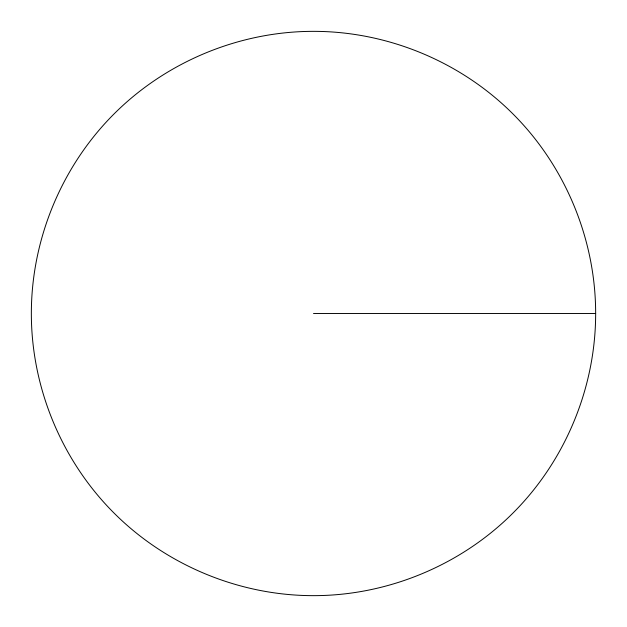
<?xml version="1.0" encoding="UTF-8"?>
<svg xmlns="http://www.w3.org/2000/svg" width="627" height="627" viewBox="0 0 627 627"><rect width="100%" height="100%" fill="white"/><g stroke="black" fill="none" stroke-linecap="round" stroke-linejoin="round"><path stroke-width="0.94" d="M595.65 313.5C595.697 387.502 565.366 460.72 513.011 513.011C460.72 565.366 387.502 595.697 313.5 595.65C239.498 595.697 166.28 565.366 113.989 513.011C61.634 460.72 31.303 387.502 31.35 313.5C31.303 239.498 61.634 166.28 113.989 113.989C166.28 61.634 239.498 31.303 313.5 31.35C387.502 31.303 460.72 61.634 513.011 113.989C565.366 166.28 595.697 239.498 595.65 313.5L313.5 313.5"/></g></svg>
